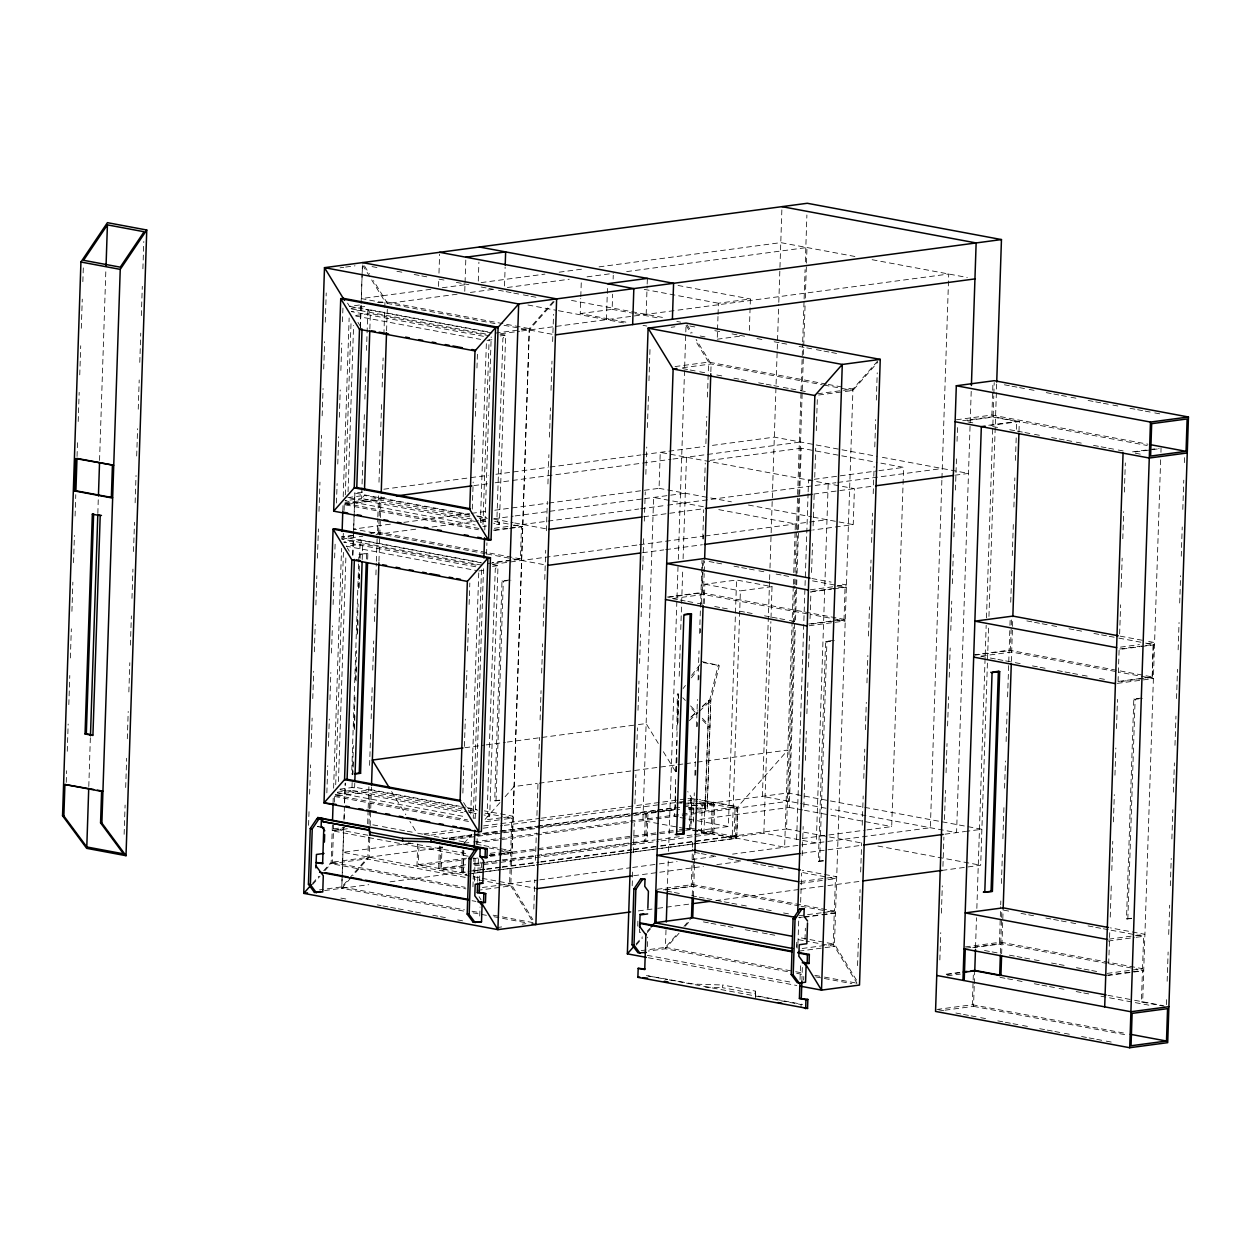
<?xml version="1.0" encoding="UTF-8"?>
<svg xmlns="http://www.w3.org/2000/svg" width="1251" height="1251" viewBox="0 0 1251 1251"><rect width="100%" height="100%" fill="white"/><g stroke="black" fill="none" stroke-linecap="round" stroke-linejoin="round"><path stroke-width="0.75" stroke-dasharray="5 3.75" d="M676.854 730.334L677.338 693.742L678.339 694.633L677.948 723.531M66.24 782.391L66.616 770.725M67.273 751.288L68.164 724.079M68.821 704.626L69.79 675.477M70.369 657.979L71.338 628.815M71.917 611.317L72.871 582.153M73.528 562.715L74.419 535.491M75.076 516.053L75.779 494.677M77.046 456.459L77.562 440.931M78.203 421.509L79.173 392.376M79.751 374.893L80.721 345.761M81.299 328.278L82.269 299.145M82.847 281.663L83.364 266.135M88.79 786.504L90.369 737.246M97.844 513.489L98.313 497.491M99.548 460.462L105.882 269.45M124.13 834.323L125.1 805.065M125.679 787.52L126.648 758.262M127.305 738.762L128.212 711.459M128.853 691.959L129.823 662.717M130.401 645.156L131.371 615.914M131.965 598.353L132.934 569.111M133.513 551.55L134.482 522.308M135.124 502.808L136.031 475.505M136.687 456.005L137.579 428.702M138.236 409.202L139.205 379.944M139.784 362.399L140.753 333.141M141.332 315.596L142.301 286.338M142.895 268.793L143.802 241.49M308.575 825.316L309.028 811.664M309.607 794.119L310.576 764.877M311.155 747.316L312.14 718.074M312.781 698.574L313.688 671.271M314.329 651.771L315.236 624.468M315.877 604.968L316.863 575.71M317.441 558.165L318.411 528.907M318.989 511.362L319.959 482.104M320.537 464.559L321.507 435.301M322.164 415.801L323.071 388.498M323.712 368.998L324.619 341.695M325.26 322.195L326.23 292.953M326.855 792.868L327.762 765.69M328.403 746.268L329.31 719.09M329.951 699.669L330.843 672.491M331.499 653.085L332.391 625.891M333.11 604.53L334.001 577.352M334.642 557.93L335.237 540.463M336.472 503.027L337.113 483.527M337.77 464.043L338.677 436.74M339.318 417.255L340.225 389.952M340.866 370.468L341.773 343.165M342.493 321.726L342.93 308.074M332.375 825.113L331.155 862.267L323.681 870.743M333.047 803.158L333.313 795.386M333.61 788.177L341.554 548.36M481.713 565.171L341.867 539.04L342.086 532.77M342.821 510.627L343.071 503.058M343.212 496.678L349.138 317.989M367.997 835.261L333.517 828.819L333.642 825.019M334.408 802.157L334.596 796.449L370.046 791.711L461.994 808.897M343.321 533.254L343.196 537.07L352.532 535.819M344.088 510.392L344.275 504.685L379.725 499.962L379.147 517.101M335.706 784.721L343.431 551.8M345.307 494.88L351.078 321.366M338.442 781.594L345.933 555.913M348.059 491.815L353.58 325.385M463.542 911.056L341.726 888.288L343.759 826.989M343.978 820.062L345.213 783.032M352.782 554.975L354.846 492.613M360.319 327.762L361.086 304.415M361.117 303.54L362.352 266.4M342.086 879.093L341.82 886.896L319.427 889.883M342.149 877.154L343.822 826.442M344.088 818.639L344.353 810.851M344.604 803.048L345.245 783.548M352.813 555.381L353.47 535.881M353.533 533.927L354.049 518.336M354.111 516.382L354.893 492.972M360.382 327.215L361.101 305.776M361.367 297.973L362.399 266.776M358.63 563.966L351.656 774.041L352.97 774.291L353.423 760.671M358.693 562.027L358.959 554.24L367.857 553.474L367.669 559.306M352.156 782.516L351.906 790.288L335.44 792.477M352.422 774.76L353.376 745.643M353.955 728.176L354.987 697.12M355.565 679.653L356.535 650.536M357.114 633.069L358.083 603.952M358.599 588.423L359.365 565.139M359.631 557.367L360.21 539.9L480.775 562.434M362.806 461.494L361.586 498.524L345.12 500.728L475.271 525.045M363.322 445.888L364.354 414.691M364.87 399.1L365.918 367.903M366.496 350.358L367.857 309.419L488.422 331.953M354.455 729.552L354.971 713.993M356.066 680.919L356.519 667.315M357.614 634.241L358.067 620.621M359.162 587.563L359.678 571.988M360.132 558.384L360.257 554.49L367.857 553.474M354.768 783.282L354.643 787.176L351.906 790.288L466.732 811.743M362.196 559.557L362.712 543.997L360.21 539.9L343.744 542.105L475.802 566.781M369.843 328.997L370.359 313.516L367.857 309.419L351.39 311.608L483.449 336.3M366.355 559.072L366.543 553.223M367.653 823.705L368.107 810.101M368.169 808.146L368.889 786.77M369.592 765.377L370.624 734.274M371.14 718.731L372.173 687.612M372.751 670.114L373.721 640.965M374.362 621.512L375.269 594.303M375.91 574.866L376.301 563.2M376.363 561.246L377.208 535.975M369.874 533.082L377.333 532.097L377.771 518.758M377.833 516.851L378.537 495.834M378.99 482.229L380.023 451.158M380.539 435.614L381.571 404.542M382.149 387.059L383.119 357.927M383.885 334.627L384.729 309.372M384.792 307.433L384.98 301.616L362.462 264.821M368.545 836.997L367.857 857.373L341.82 886.896L464.402 909.805M368.967 824.096L369.405 810.757M369.467 808.85L370.046 791.711M379.084 519.009L378.646 532.332L371.187 533.333M369.78 837.701L369.123 857.201L352.938 875.575M370.171 825.723L371.453 787.02M378.944 561.23L381.102 496.506M386.59 330.78L387.31 309.325M417.709 843.925L416.974 866.145L465.294 859.703M465.575 864.801L438.663 868.397L418.35 864.597L419.022 844.144M438.538 286.401L438.726 280.709M438.976 273.14L439.601 254.203M438.663 868.397L439.398 846.083M440.712 846.364L439.914 870.43L465.044 867.084M465.466 872.166L461.603 872.682L441.275 868.882L442.025 846.567M464.762 291.295L465.825 259.098M478.289 281.084L478.914 262.163M462.87 793.087L463.761 765.847M464.418 746.394L465.309 719.169M466.029 697.777L466.936 670.536M467.577 651.083L468.484 623.858M469.125 604.405L469.829 583.013M472.284 509.11L473.175 482.042M473.816 462.714L474.723 435.645M475.364 416.317L476.256 389.249M476.959 367.982L477.475 352.516M461.603 872.682L462.338 850.367M463.652 850.649L462.854 874.715L466.717 874.199M463.808 850.68L463.011 874.746L466.873 874.246M478.742 572.911L470.736 814.151L476.224 813.416M481.479 569.799L473.238 818.232L476.897 817.747M482.98 524.529L489.125 339.318M472.941 886.818L473.519 869.257M473.785 861.47L473.91 857.56M475.208 818.576L483.558 567.063M484.778 530.017L491.19 336.988M474.395 881.189L475.192 857.107L476.506 857.357M476.959 843.753L477.272 834.026M486.561 554.271L486.936 542.856M477.663 881.283L478.476 856.654M479.571 881.017L480.196 862.08M479.727 916.013L480.024 907.022M481.322 867.803L481.51 862.142M504.513 285.994L505.138 267.057M499.806 800.515L494.708 800.781L501.995 580.98L509.595 579.964M496.021 801.031L503.309 581.23L510.908 580.214M490.204 853.323L510.736 850.586L511.8 818.217L504.137 816.778M498.883 854.37L511.956 852.635L529.329 328.591L554.005 300.615M533.817 909.039L534.787 879.797M535.428 860.297L536.335 832.994M536.929 815.449L537.961 784.236M538.54 766.691L539.509 737.433M540.088 719.888L541.058 690.63M541.652 673.085L542.621 643.827M543.2 626.282L544.169 597.04M544.748 579.479L545.717 550.237M546.374 530.737L547.344 501.479M547.922 483.934L548.892 454.676M549.47 437.131L550.44 407.873M551.019 390.328L551.988 361.07M552.645 341.57L553.552 314.267M625.891 322.132L580.229 313.594L580.73 298.442M580.792 296.55L581.293 281.397M606.422 319.677L607.548 285.588M580.229 313.594L612.13 309.341L612.63 294.204M613.131 279.051L613.256 275.267M646.173 314.376L647.111 285.979M647.174 284.071L647.377 278.394M632.193 885.802L632.709 870.211M633.287 852.65L634.257 823.408M634.914 803.908L635.883 774.65M636.462 757.105L637.431 727.847M638.01 710.302L638.98 681.044M639.574 663.499L640.543 634.241M641.122 616.696L642.154 585.499M642.67 569.893L643.702 538.696M644.296 521.135L645.266 491.893M645.844 474.348L646.751 447.045M647.393 427.545L648.425 396.332M648.956 380.742L649.988 349.529M637.713 926.1L637.901 920.329M639.496 928.758L639.37 932.37L641.263 932.104M502.12 859.922L644.421 840.938L645.344 813.056L647.971 813.557L647.048 841.438L633.585 843.221M548.876 503.027L659.058 488.328L660.247 452.346L854.417 488.641L853.229 524.622L812.634 530.033M647.377 946.585L647.69 937.124M666.017 929.837L665.344 948.774L648.253 951.041M667.205 892.244L668.315 859.109M668.566 851.305L678.011 566.734M678.308 559.322L686.033 325.041M675.524 779.436L675.321 807.693L675.571 800.046M675.79 771.726L677.119 731.256M677.385 723.547L678.339 694.633M675.524 787.176L674.555 816.465L728.379 826.52L735.4 614.945M676.04 771.679L677.135 738.575M677.589 724.939L678.699 691.522M679.199 676.259L680.247 644.672M680.747 629.534L682.78 568.533M683.093 558.759L686.471 457.24M676.525 771.382L677.088 754.181M686.987 828.756L690.849 828.24L691.772 800.359L697.323 801.391M663.233 889.868L691.209 886.13L692.053 860.86M692.116 858.921L692.444 849.194M692.507 847.255L692.757 839.484M693.335 821.985L694.305 792.821M694.884 775.323L695.853 746.159M696.51 726.722L697.401 699.497M698.058 680.059L699.012 650.895M699.606 633.397L702.03 560.198M702.734 538.837L703.703 509.704M704.344 490.283L705.251 463.089M705.892 443.667L706.799 416.474M707.44 397.052L708.598 362.102L694.884 339.709M695.697 775.229L695.9 769.381M697.323 726.424L697.448 722.531M698.871 679.574L699.012 675.665M700.435 632.725L700.56 628.815M701.404 603.435L702.827 560.495M703.547 539.009L703.672 535.115M692.225 895.638L692.522 886.38L691.209 886.13M657.135 889.305L692.585 884.582L693.351 861.72M693.414 859.812L693.664 852.197L699.403 853.276M703.343 560.448L702.264 592.818L666.814 597.556M693.461 896.248L694.493 865.051M694.54 863.487L694.946 851.399M703.156 603.78L704.157 573.63M704.219 571.723L704.579 560.886M710.849 371.766L711.115 363.978L696.103 339.443M704.266 603.639L704.907 584.233L736.558 580.011L772.039 586.641L770.944 619.636M717.292 337.301L717.48 331.624M717.542 329.732L717.98 316.472M718.043 314.58L718.434 303.227L750.397 298.973L749.208 334.94M701.295 833.354L702.218 805.472L712.1 804.158L711.162 832.04L701.295 833.354L703.922 833.854L713.789 832.525L734.102 836.325L735.025 808.443L714.712 804.643L704.845 805.957L705.283 810.085L696.119 809.819M703.922 833.854L708.926 700.357L710.787 700.701L707.206 808.631L699.7 808.412M705.283 810.085L708.926 700.357L699.2 709.364M707.206 808.631L710.787 700.701L719.309 665.579L702.264 661.67M713.789 832.525L714.712 804.643M755.745 998.345L755.244 993.794L722.468 987.68L722.562 984.975L694.211 984.13L646.423 975.608M735.463 613.006L736.558 580.011M772.039 586.641L740.389 590.863L732.21 837.372L763.861 833.15L816.278 842.955L828.193 483.746M697.245 762.125L787.849 750.037L737.84 806.754L736.792 838.233L694.368 843.893M755.244 993.794L755.338 991.105L722.562 984.975M769.537 581.559L762.406 796.34L802.376 803.814M769.6 579.651L769.928 569.846M769.99 567.938L771.085 534.693M771.148 532.785L778.732 304.274M778.794 302.335L781.969 206.65M763.861 833.15L770.882 621.575M793.29 586.25L784.627 847.177L685.595 828.662M793.353 584.295L793.681 574.569M793.744 572.614L795.104 531.722M795.167 529.783L795.355 523.934L718.746 509.626M660.825 845.723L786.535 828.944L794.588 585.984M794.651 584.029L794.979 574.272M795.042 572.317L796.402 531.315M796.465 529.361L801 392.673M801.078 390.719L802.626 343.869M802.689 341.914L804.049 300.897M804.112 298.958L805.081 269.669M805.347 261.85L806.895 214.984M794.51 623.592L788.63 801.25L633.976 821.876M794.588 621.638L795.745 586.5M795.808 584.545L797.559 531.831M797.622 529.877L803.377 356.457M803.439 354.502L805.05 305.885M805.316 298.098L806.989 247.526L623.342 272.03M699.919 819.374L789.303 807.458L795.261 627.846M795.511 620.043L796.621 586.844M796.684 584.905L796.996 575.132M797.075 573.177L801.219 448.233L877.076 462.417M796.621 839.28L804.972 587.438M805.034 585.484L808.083 493.723M808.146 491.784L808.537 480.056L876.998 470.939M796.559 947.304L796.824 939.501M797.137 948.195L797.262 944.364M797.95 943.52L798.81 917.593L802.532 917.108M800.64 902.284L801.61 873.135M802.188 855.637L803.158 826.473M803.799 807.036L804.768 777.872M805.347 760.373L806.316 731.21M806.895 713.711L807.927 682.608M808.443 667.064L809.475 635.946M810.054 618.573L810.929 591.911L831.462 589.174M811.571 572.489L812.54 543.356M813.119 525.873L814.151 494.802M814.729 477.319L815.699 448.186M816.278 430.704L817.31 399.632M800.03 979.533L800.593 962.504M801 1007.211L801.093 1004.522L802.36 1004.35L755.823 995.655L755.338 991.105M801.875 981.175L802.376 966.038M803.642 980.049L803.768 976.452M804.987 939.564L805.363 928.242M823.424 861.001L818.326 861.267L825.613 641.466L833.213 640.449M819.64 861.517L826.927 641.716L834.526 640.7M823.158 912.573L834.354 911.072L835.418 878.702L827.755 877.264M857.56 965.631L858.467 938.328M859.124 918.828L860.094 889.586M860.672 872.025L861.642 842.783M862.22 825.222L863.19 795.98M863.769 778.419L864.754 749.177M865.395 729.677L866.302 702.374M866.943 682.874L867.85 655.571M868.491 636.071L869.476 606.813M870.055 589.268L871.024 560.01M871.603 542.465L872.572 513.207M873.214 493.707L874.121 466.404M874.777 446.904L875.684 419.601M876.325 400.101L877.232 372.814M866.974 829.898L891.697 826.598L903.613 467.374L878.968 462.776M941.878 480.243L930.353 827.74L732.57 854.12M941.94 478.289L948.727 274.016L676.15 310.373M939.845 959.939L940.752 932.636M941.393 913.152L942.3 885.849M942.941 866.349L943.911 837.107M944.489 819.561L945.459 790.319M946.053 772.758L947.023 743.516M947.601 725.971L948.571 696.729M949.212 677.229L950.181 647.987M950.776 630.441L951.745 601.184M952.324 583.638L953.293 554.396M953.872 536.851L954.841 507.609M955.42 490.064L956.468 458.867M957.046 441.306L957.562 425.715M971.214 391.344L956.577 832.634L830.758 809.116M936.874 1009.463L972.324 1004.741L973.09 981.879M973.153 979.986L973.403 972.355M956.436 419.773L991.887 415.051L992.653 392.189M992.715 390.281L992.966 382.665M945.052 1010.167L973.528 1006.367L974.216 985.538M974.279 983.646L974.654 972.293M975.545 947.414L976.468 917.749M976.843 908.414L986.179 625.297M986.476 617.916L992.809 426.841M992.872 424.887L993.779 395.848M993.841 393.956L994.217 382.587M942.019 870.399L980.69 865.239L988.634 626.188M988.947 616.415L996.656 384.057M965.819 948.211L999.408 943.739L1000.253 918.469M1000.315 916.514L1000.628 906.803M1000.691 904.848L1000.831 900.97M1001.41 883.472L1002.379 854.308M1002.895 838.764L1003.928 807.646M1004.569 788.208L1005.476 760.999M1006.117 741.546L1007.086 712.398M1007.602 696.838L1009.901 627.33M1009.964 625.422L1010.151 619.698M1010.73 602.247L1011.762 571.16M1012.278 555.6L1013.31 524.513M1013.889 507.015L1014.858 477.866M1015.437 460.368L1016.219 437.052M1016.469 429.265L1016.735 421.493L993.138 417.083L967.023 420.571M1000.409 953.246L1000.722 943.989L999.408 943.739M965.334 946.913L1000.784 942.191L1001.535 919.329M1001.598 917.421L1001.848 909.805M1011.465 619.949L1010.464 650.426L975.014 655.149M1001.644 953.841L1003.114 909.727M1011.355 661.388L1012.778 618.494M1018.986 431.329L1019.315 421.571L990.823 425.371M1108.699 963.786L1109.731 932.683M1110.247 917.124L1111.279 886.021M1111.795 870.461L1112.764 841.298M1113.406 821.86L1114.313 794.651M1114.954 775.213L1115.861 747.989M1116.502 728.551L1117.471 699.387M1119.645 633.96L1120.615 604.812M1121.193 587.313L1122.163 558.165M1122.804 538.728L1123.711 511.518M1124.352 492.081L1125.321 462.933M1131.623 918.609L1126.51 918.875L1133.813 699.074L1141.397 698.058M1127.823 919.11L1135.126 699.309L1142.71 698.308M1164.4 1006.257L1141.412 1001.957L1142.444 970.479L1143.758 970.713L1108.308 975.452M1152.187 676.916L1153.266 644.531L1117.815 649.269M1107.088 973.403L1142.538 968.681L1143.617 936.295L1135.955 934.872M1153.297 644.546L1152.218 676.916L1116.768 681.654M1160.647 459.758L1142.679 1001.785L1141.412 1001.957M1160.959 452.362L1161.037 448.061M1166.37 1004.662L1166.573 998.814M1167.152 981.269L1168.121 952.011M1168.7 934.466L1169.669 905.224M1170.326 885.724L1171.233 858.436M1171.874 838.936L1172.844 809.694M1173.422 792.133L1174.392 762.891M1174.97 745.346L1175.956 716.104M1176.534 698.558L1177.504 669.301M1178.145 649.816L1179.052 622.513M1179.693 603.013L1180.6 575.726M1181.257 556.226L1182.226 526.984M1182.805 509.423L1183.774 480.181M1184.353 462.635L1184.556 456.787M702.624 706.44L709.786 699.794L718.309 664.672M691.584 675.415L701.076 663.202M683.093 688.535L685.454 685.47M691.396 677.839L698.511 668.675M469.985 515.177L364.322 495.427L361.586 498.524L472.581 519.274M554.146 301.726L529.236 329.967L510.861 883.691L532.879 919.673M312.453 883.456L318.692 876.404M312.547 884.629L320.021 876.153M324.869 870.649L332.422 862.095L333.454 830.617L332.141 830.383L343.337 828.881M341.726 888.288L351.687 876.982M877.623 361.101L852.947 389.077L834.48 944.177L856.497 980.158M845.254 391.469L852.854 390.468L877.764 362.211M464.058 843.268L471.752 834.542M499.978 802.548L484.575 819.999L501.729 817.763M505.107 796.731L514.083 786.551L537.211 783.47M636.087 943.942L642.31 936.89M647.299 931.229L649.785 928.414M636.165 945.115L642.389 938.047M647.267 932.527L651.067 928.211M641.184 950.619L665.438 947.382L677.839 933.324M683.937 926.412L691.475 917.859M679.043 933.23L665.344 948.774L789.068 971.902M685.267 926.162L690.255 920.517M690.865 717.104L697.823 710.662M691.162 717.058L696.901 711.756M689.301 720.623L697.902 712.648M699.325 711.319L710.787 700.701L709.786 699.794M340.069 267.808L343.806 267.307M345.667 267.057L355.003 265.822M430.876 289.294L361.289 298.582L496.428 323.853M442.26 287.777L466.873 284.493M481.135 282.601L544.936 274.094M559.166 272.186L584.217 268.84M599.057 266.87L780.78 242.631L855.012 256.502M347.575 303.133L349.529 306.339L360.726 304.837M377.521 302.601L384.98 301.616L529.329 328.591L495.756 333.063M364.713 306.526L349.514 308.544L485.497 333.97M457.084 294.204L387.497 303.477L373.486 280.599M470.376 292.437L493.817 289.294M507.359 287.495L569.221 279.239M587.047 276.862L613.318 273.375M355.722 315.455L370.359 313.516L489.469 335.768M500.744 333.767L519.728 331.234M521.636 330.983L674.211 310.639M500.165 335.909L505.654 335.174L499.384 524.278L493.895 525.013M491.94 339.74L486.451 340.475L480.415 522.386L485.904 521.667L480.243 520.713M671.146 327.293L674.883 326.792M717.23 339.209L739.794 336.191M675.024 366.574L708.598 362.102L826.364 384.104M682.624 367.763L711.115 363.978L822.204 384.729M817.497 393.799L852.947 389.077L845.348 387.654M818.67 395.019L843.346 391.735M362.555 492.065L354.831 493.082L469.172 514.458M383.822 489.219L468.89 477.882M470.814 477.616L488.218 475.302M495.943 474.27L548.141 467.295M550.065 467.045L640.934 454.926M642.858 454.676L704.735 446.419M712.46 445.387L774.322 437.131L877.154 456.349M347.856 497.617L364.322 495.427M344.963 502.808L386.84 497.21M473.832 485.607L487.374 483.809M495.099 482.777L671.021 459.305M672.944 459.054L800.546 442.025M962.707 420.727L993.091 416.677L1147.276 445.497M709.927 460.415L801.219 448.233M988.743 425.231L1016.735 421.493M390.359 524.169L353.642 529.064L485.216 553.661M403.901 522.355L469.625 513.598M471.549 513.332L487.014 511.268M494.755 510.236L546.937 503.277M353.079 535.334L341.883 536.82L484.966 563.56M341.867 539.04L362.759 536.241M376.051 534.474L416.583 529.064M432.048 526.999L478.445 520.823M480.368 520.557L486.17 519.79M493.895 518.758L513.238 516.178M515.162 515.912L642.748 498.899M644.687 498.633L685.282 493.222M878.89 470.673L903.613 467.374M482.917 526.483L486.576 525.999M494.317 528.282L511.409 525.999M513.317 525.748L638.761 509.001M640.7 508.75L665.829 505.404M667.768 505.138L835.949 482.698M837.873 482.448L942.269 468.515M493.473 530.174L521.479 526.452L520.416 558.837L492.394 562.559M494.77 530.424L507.828 528.688M509.704 528.438L522.762 526.687L513.817 525.013M643.718 516.741L703.641 508.75M813.822 494.051L873.761 486.06M954.951 475.224L968.493 473.425L879.062 456.709M1132.562 451.861L1159.145 448.311M1134.97 451.955L1159.224 448.734M488.109 563.544L521.683 559.072L377.333 532.097M493.129 564.264L637.572 544.983M639.496 544.732L703.297 536.226M705.22 535.96L808.381 522.199M809.6 522.042L827.005 519.712M492.519 566.39L498.007 565.655L489.704 816.043L484.215 816.778M478.805 570.956L484.293 570.237M642.514 552.723L663.781 549.893M665.72 549.627L702.437 544.732M667.377 597.055L700.951 592.583L845.301 619.558L809.85 624.28M673.085 598.51L703.469 594.46L808.834 614.147M810.351 589.784L835.027 586.484M836.935 586.234L846.427 584.968L838.764 583.545M833.322 588.924L846.38 587.172L837.435 585.515M808.584 624.046L844.034 619.323L845.066 586.938L809.616 591.66L810.929 591.911M809.147 625.766L845.238 620.949L810.757 614.507M973.7 654.914L1009.15 650.176L1153.5 677.166L1118.05 681.889L1119.129 649.504L1139.645 646.767M981.284 656.103L1011.668 652.052L1117.034 671.756M1120.443 647.142L1139.426 644.609M1147.026 643.593L1154.626 642.576L1146.964 641.138M1141.506 646.517L1154.579 644.781L1145.635 643.108M464.887 747.723L484.168 745.143M486.107 744.892L505.388 742.312M507.312 742.062L636.478 724.829M638.417 724.579L646.126 723.547L658.307 743.438M1117.346 683.359L1153.422 678.558L1118.941 672.115M340.006 789.131L354.643 787.176L466.06 808.005M335.284 794.557L371.359 789.741L459.492 806.223M539.15 783.204L683.75 763.923M685.673 763.673L695.306 762.375M494.708 800.781L502.292 799.764M319.146 826.27L317.254 826.52L320.537 827.13M333.517 828.819L344.713 827.333M347.387 828.756L332.187 830.789L472.034 856.935M503.637 817.513L513.129 816.246L484.387 810.867M485.685 821.688L502.48 819.452M504.341 819.202L511.8 818.217M423.808 833.901L452.799 830.023M483.574 825.926L539.775 818.42M541.402 818.201L686.001 798.92M687.941 798.654L697.526 799.217M430.86 835.168L459.852 831.289M483.042 828.209L502.37 825.629M504.309 825.363L633.788 808.099M635.727 807.833L685.97 801.14M687.909 800.875L691.772 800.359M442.885 838.702L471.924 834.824M473.863 834.558L535.803 826.301M537.742 826.051L655.805 810.288M657.745 810.038L675.165 807.708M695.447 803.47L713.461 802.61L712.413 834.089L660.231 841.047M410.594 843.268L342.915 852.306L537.07 888.601M449.234 838.123L681.357 807.161M683.296 806.895L787.723 792.962L981.894 829.257L966.413 831.321M449.203 839.218L539.588 827.161M541.511 826.911L633.819 814.604M635.743 814.338L660.247 811.07M662.107 810.82L676.994 808.834M656.149 812.04L646.658 813.306L645.735 841.188L655.117 839.937M658.057 811.79L675.149 809.506M451.83 839.718L501.823 833.041M503.746 832.791L679.621 809.334M463.902 843.237L471.768 842.236M473.566 841.954L628.174 821.328M630.097 821.063L693.883 812.556M695.415 812.415L737.84 806.754M442.588 847.412L331.155 862.267L465.216 887.334M476.052 842.986L633.256 821.97M418.35 864.597L466.654 858.155M489.845 855.058L501.448 853.51M503.387 853.245L677.323 830.054M679.262 829.788L685.048 829.022M489.141 855.262L497.585 854.12M499.446 853.87L511.94 852.212L504.278 850.789M489.563 855.621L497.022 854.621M472.878 858.686L478.82 857.905M490.236 856.372L502.011 854.808M503.731 854.574L684.969 830.398M685.611 830.304L690.74 829.632L691.787 798.154L687.737 791.523M696.729 830.742L728.379 826.52M473.269 863.769L484.809 862.236M486.733 861.97L500.197 860.188M656.994 839.687L679.496 836.684M686.987 835.684L692.616 834.933M694.493 834.683L703.875 833.432M441.275 868.882L466.279 865.551M473.973 864.519L500.9 860.923M502.824 860.672L539.353 855.793M541.276 855.543L631.661 843.487M474.708 865.786L658.307 841.298M324.635 890.556L368.795 884.676M390.062 881.83L469.36 871.259M471.299 870.993L484.841 869.195M486.764 868.929L500.306 867.131M502.245 866.865L538.978 861.97M540.917 861.704L631.818 849.585M633.757 849.32L658.886 845.973M473.191 871.134L484.794 869.586M486.717 869.32L500.259 867.522M502.183 867.271L538.9 862.361M540.839 862.111L631.677 849.992M633.6 849.726L658.73 846.38M660.669 846.129L734.102 836.325M692.444 844.144L536.272 864.973L736.62 838.201L737.668 806.723L699.434 799.577M802.329 838.514L827.052 835.215M828.944 834.964L865.082 830.148M482.37 887.491L537.93 880.078M539.775 879.844L630.723 867.709M632.646 867.443L657.776 864.097M659.308 863.894L677.104 861.517M692.084 859.515L713.836 856.622M477.256 890.384L510.846 885.911L472.862 878.812M633.741 875.7L703.39 866.411M716.854 864.613L740.139 861.501M801.922 853.26L861.986 845.254M944.974 834.182L965.616 831.43M818.326 861.267L825.926 860.25M665.313 890.008L693.789 886.208L799.154 905.896M800.671 881.548L836.747 876.732L802.266 870.289M799.968 883.425L826.098 879.938M827.959 879.688L835.418 878.702M497.914 927.429L501.651 926.928M522.167 924.192L525.905 923.691M638.385 910.9L655.79 908.57M657.729 908.32L688.66 904.192M715.744 900.579L798.904 889.492M800.843 889.226L825.973 885.88M827.912 885.614L860.797 881.236M798.904 915.81L821.282 912.823M804.409 916.858L835.559 912.714L827.896 911.275M803.846 917.343L820.64 915.107M822.501 914.856L835.574 913.121L834.261 912.87L833.213 944.349L856.982 983.177L853.245 983.677M802.188 948.493L834.48 944.177L798.091 937.374M799.014 951.12L834.464 946.397L805.972 941.065M1126.51 918.875L1134.11 917.859M972.731 947.711L1001.988 943.817L1107.354 963.505M1108.855 939.141L1133.547 935.857M1135.455 935.592L1144.946 934.325L1110.466 927.882M1108.167 941.033L1134.282 937.546M1136.158 937.296L1143.617 936.295M946.241 974.201L959.533 972.418M946.788 974.545L959.845 972.793M947.273 975.843L960.346 974.107M1106.994 975.201L1143.742 970.307L1136.08 968.884M680.388 802.735L686.017 802.907M687.894 802.954L697.26 803.236M699.137 803.298L706.643 803.517M676.619 802.923L682.264 803.079M684.141 803.142L693.554 803.423M683.89 804.94L702.218 805.472M688.394 807.786L694.055 807.958M695.931 808.005L705.345 808.287L704.86 803.752M688.441 808.083L697.823 808.349M688.785 809.6L694.289 809.757M705.47 987.164L722.468 987.68M872.15 259.708L967.32 277.487M678.042 285.463L750.397 298.973M644.218 289.356L718.434 303.227M571.504 300.412L663.03 317.519M612.13 309.341L633.069 313.25M634.976 313.61L659.715 318.239M676.854 321.429L680.669 322.148M372.032 266.604L377.786 267.683M396.942 271.264L402.681 272.343M414.175 274.485L419.929 275.564M421.837 275.924L427.576 276.987M439.07 279.145L444.824 280.208M456.318 282.366L462.057 283.43M463.98 283.789L469.719 284.868M481.213 287.011L486.967 288.09M488.875 288.449L496.538 289.872M498.461 290.232L504.2 291.311M506.123 291.671L511.862 292.75M513.77 293.109L521.432 294.532M523.356 294.892L529.095 295.971M531.018 296.331L538.681 297.754M689.911 326.026L695.65 327.09M714.806 330.671L720.56 331.75M732.054 333.892L737.793 334.971M739.716 335.331L745.455 336.41M756.949 338.552L762.688 339.631M774.181 341.773L779.936 342.852M781.844 343.212L787.598 344.275M799.092 346.433L804.831 347.497M806.754 347.856L814.417 349.295M816.324 349.654L822.079 350.718M823.987 351.078L829.741 352.156M831.649 352.516L837.404 353.595M1004.381 384.792L1010.089 385.871M1011.996 386.215L1017.704 387.294M1019.612 387.638L1027.227 389.061M1029.135 389.421L1034.843 390.484M1046.258 392.626L1051.966 393.69M1053.874 394.049L1059.581 395.113M1061.489 395.472L1069.105 396.895M1071.012 397.255L1076.72 398.318M1088.135 400.461L1093.843 401.524M1095.751 401.884L1101.459 402.947M1103.366 403.307L1110.982 404.73M1112.89 405.074L1118.597 406.153M1130.013 408.279L1135.736 409.343M1137.628 409.702L1143.336 410.766M1145.244 411.126L1152.859 412.549M1154.767 412.908L1160.475 413.972M643.014 325.338L646.83 326.042M700.107 336.003L705.814 337.066M527.938 305.009L556.492 310.342M558.399 310.701L625.156 323.18M828.256 384.464L843.455 387.294M991.887 415.051L1147.98 444.214M504.044 325.276L555.444 334.877M824.112 385.089L839.437 387.951M841.36 388.31L852.854 390.468M499.915 334.111L505.654 335.174L502.902 338.286L496.882 520.197L499.384 524.278L493.629 523.215M349.529 306.339L491.987 332.969M682.655 368.592L688.347 369.671M690.239 370.015L697.839 371.438M699.747 371.797L705.439 372.861M716.839 374.987L722.531 376.051M733.93 378.177L739.622 379.256M741.53 379.6L747.222 380.664M758.622 382.806L764.314 383.869M766.222 384.213L771.914 385.277M773.822 385.636L781.422 387.059M783.314 387.419L789.006 388.482M790.913 388.842L798.513 390.249M800.405 390.609L806.113 391.672M967.867 421.9L973.575 422.979M992.606 426.528L998.314 427.607M1009.745 429.734L1015.452 430.797M1017.36 431.157L1023.068 432.22M1024.96 432.58L1032.575 434.003M1034.483 434.363L1040.191 435.426M1051.622 437.569L1057.33 438.632M1059.237 438.992L1064.945 440.055M1066.853 440.415L1074.453 441.838M1076.36 442.182L1082.068 443.261M1093.499 445.387L1099.207 446.451M1101.115 446.81L1106.822 447.874M1108.73 448.233L1116.345 449.656M1118.238 450.016L1123.945 451.079M1135.376 453.222L1141.084 454.285M355.816 316.065L480.681 339.396M659.058 488.328L731.397 501.839M748.473 505.044L811.68 516.851M813.244 517.148L853.229 524.622M703.422 506.749L653.632 497.445L642.905 820.687L685.001 828.553M476.662 515.865L486.404 517.679M493.785 519.056L513.223 522.699M514.724 522.981L548.986 529.376M811.946 578.525L831.102 582.106M1120.13 636.134L1145.04 640.778M477.663 516.6L487.265 518.399M469.75 516.788L378.412 499.712L342.962 504.434L478.367 529.752M479.336 518.571L486.999 520.009M494.661 521.448L511.909 524.669M709.082 561.511L714.837 562.59M716.745 562.95L722.499 564.029M733.993 566.171L739.732 567.25M741.655 567.61L747.394 568.673M749.318 569.033L756.98 570.472M758.888 570.831L764.642 571.895M776.136 574.053L781.875 575.116M783.798 575.476L789.553 576.555M812.54 580.855L835.527 585.155M1026.852 620.918L1032.607 621.982M1034.514 622.341L1040.269 623.42M1042.177 623.78L1049.839 625.203M1051.763 625.563L1057.502 626.642M1069.011 628.784L1074.75 629.863M1076.673 630.223L1082.412 631.302M1093.906 633.444L1099.66 634.523M1101.568 634.882L1107.323 635.946M1109.23 636.306L1116.893 637.744M1118.816 638.104L1143.711 642.748M349.78 497.976L474.661 521.307M344.979 503.418L482.917 529.189M704.907 584.233L740.389 590.863M486.889 553.974L547.797 565.358M492.269 564.592L498.007 565.655L495.271 568.767L487.202 811.962L489.704 816.043L483.949 814.964M672.569 598.619L678.308 599.698M680.231 600.058L685.97 601.137M687.894 601.496L695.556 602.919M697.464 603.279L703.218 604.358M714.712 606.5L720.451 607.579M722.374 607.939L728.113 609.002M739.607 611.16L745.361 612.239M747.269 612.583L753.024 613.662M764.517 615.82L770.272 616.884M772.18 617.243L777.934 618.322M779.842 618.682L787.505 620.105M789.428 620.465L795.167 621.544M980.753 656.228L988.415 657.666M990.339 658.026L996.077 659.089M998.001 659.449L1003.74 660.528M1005.663 660.888L1013.326 662.311M1015.233 662.67L1020.988 663.749M1032.482 665.892L1038.221 666.971M1040.144 667.33L1045.899 668.409M1057.392 670.552L1063.131 671.631M1065.054 671.99L1070.793 673.054M1072.717 673.413L1080.379 674.852M1082.287 675.212L1088.042 676.275M1099.535 678.433L1105.274 679.496M476.052 565.171L362.712 543.997L346.246 546.187L476.881 570.597M358.959 554.24L360.257 554.49M501.995 580.98L503.309 581.23M825.613 641.466L826.927 641.716M1133.813 699.074L1135.126 699.309M703.25 662.577L719.309 665.579M803.94 804.112L829.038 808.803M789.303 807.458L802.563 809.929M804.471 810.288L829.116 814.901M831.024 815.245L891.697 826.598M699.168 801.735L712.1 804.158M786.535 828.944L860.766 842.83M877.905 846.02L980.69 865.239M690.849 828.24L696.385 829.272M698.246 829.616L711.162 832.04M467.155 807.646L476.725 809.444M644.421 840.938L647.048 841.438M467.983 808.365L477.585 810.163M469.657 810.335L477.319 811.758M484.981 813.197L502.23 816.418M701.326 853.635L708.989 855.058M710.896 855.418L716.651 856.497M728.145 858.639L733.884 859.718M735.807 860.078L741.546 861.157M753.039 863.299L758.794 864.378M760.702 864.738L766.456 865.801M768.38 866.161L776.042 867.6M777.95 867.959L783.705 869.023M802.861 872.604L825.848 876.904M1003.771 910.165L1009.51 911.228M1021.004 913.386L1026.758 914.465M1028.666 914.809L1034.421 915.888M1045.914 918.046L1051.669 919.11M1053.577 919.469L1059.331 920.548M1061.239 920.908L1068.901 922.331M1070.825 922.691L1076.564 923.77M1088.057 925.912L1093.812 926.991M1095.72 927.351L1101.474 928.43M1103.382 928.774L1109.137 929.853M1111.044 930.212L1134.032 934.513M468.64 812.102L476.303 813.541M340.1 789.725L463.058 812.712M337.363 792.837L465.591 816.809M335.299 795.167L467.483 819.874M334.596 796.449L468.687 821.5M372.798 824.816L380.46 826.239M382.384 826.598L397.709 829.46M399.616 829.82L405.371 830.899M407.279 831.258L414.941 832.681M422.603 834.12L416.864 833.041L409.906 821.407M424.527 834.48L432.189 835.903M434.097 836.262L439.852 837.341M441.759 837.701L447.514 838.78M449.422 839.14L457.084 840.563M459.008 840.922L464.746 842.001M476.24 844.144L481.995 845.223M483.902 845.582L510.736 850.586M692.585 884.582L834.354 911.072M1000.784 942.191L1142.538 968.681M488.953 847.928L502.355 850.43M801.078 906.256L825.973 910.916M1109.262 963.864L1134.172 968.524M511.956 852.635L510.643 852.384L509.595 883.863L533.364 922.691L500.807 916.608M408.233 842.783L415.895 844.222M417.803 844.581L467.624 853.886M666.72 891.103L672.459 892.166M674.383 892.526L680.122 893.605M691.615 895.747L697.37 896.826M699.278 897.186L705.032 898.265M706.94 898.625L714.602 900.048M716.526 900.407L722.265 901.486M724.188 901.846L729.927 902.909M731.851 903.269L739.513 904.708M741.436 905.067L747.175 906.131M758.669 908.289L764.424 909.368M766.331 909.712L772.086 910.791M783.579 912.949L789.318 914.012M984.49 950.494L990.229 951.573M992.152 951.917L997.891 952.996M1009.385 955.154L1015.14 956.217M1017.047 956.577L1022.802 957.656M1024.725 958.016L1032.388 959.439M1034.296 959.798L1040.05 960.877M1051.544 963.02L1057.283 964.099M1059.206 964.458L1064.945 965.537M1076.439 967.68L1082.193 968.759M1084.101 969.118L1089.856 970.182M1091.763 970.541L1099.426 971.98M798.81 917.593L800.124 917.843M1107.979 995.296L1132.718 999.924M1134.626 1000.284L1163.274 1005.632M465.263 877.389L366.496 858.921L331.046 863.659L465.904 888.867M703.406 921.893L709.098 922.957M711.006 923.316L718.606 924.739M720.498 925.099L726.205 926.162M728.098 926.506L733.79 927.585M745.189 929.712L750.897 930.775M752.789 931.135L760.389 932.542M762.281 932.902L767.989 933.965M769.881 934.325L775.589 935.388M798.373 939.642L804.08 940.721M1000.049 977.344L1005.757 978.407M1007.665 978.767L1015.28 980.19M1017.188 980.549L1022.896 981.613M1034.311 983.739L1040.019 984.818M1041.927 985.163L1047.634 986.241M1049.542 986.601L1057.158 988.024M1059.065 988.368L1064.773 989.447M1076.188 991.574L1081.896 992.637M1083.804 992.997L1089.512 994.06M1100.943 996.203L1152.327 1005.804M472.112 900.72L475.912 901.424M472.065 911.244L479.727 912.667M493.144 915.185L498.883 916.248M665.438 947.382L793.775 971.37M795.683 971.73L803.345 973.153M814.839 975.311L822.501 976.734M824.425 977.094L856.982 983.177M972.324 1004.741L1126.51 1033.561M473.066 912.839L486.389 915.325M494.004 916.748L526.358 922.8M796.684 973.325L804.299 974.748M815.715 976.875L851.884 983.63M973.528 1006.367L1127.714 1035.187M340.851 898.077L346.605 899.141M377.239 904.864L381.07 905.583M382.994 905.943L388.733 907.022M390.656 907.382L396.395 908.445M398.318 908.805L405.981 910.243M407.889 910.603L413.643 911.666M415.551 912.026L421.306 913.105M432.799 915.247L438.538 916.326M440.461 916.686L446.2 917.765M457.694 919.907L463.433 920.986M647.236 955.326L792.806 982.535M938.782 1009.823L944.489 1010.886M955.905 1013.029L961.628 1014.092M963.52 1014.452L969.244 1015.515M971.136 1015.875L978.751 1017.298M980.659 1017.657L986.367 1018.721M997.798 1020.863L1003.505 1021.926M1005.397 1022.286L1011.121 1023.349M1013.013 1023.709L1020.628 1025.132M1022.536 1025.476L1028.244 1026.555M1039.675 1028.682L1045.383 1029.745M1047.29 1030.105L1052.998 1031.168M1054.89 1031.528L1062.506 1032.951M1064.413 1033.31L1070.121 1034.374M1081.552 1036.516L1087.26 1037.579M1089.168 1037.939L1094.875 1039.002M1096.783 1039.362L1104.383 1040.785M1106.291 1041.129L1111.998 1042.208M648.299 957.75L796.778 985.507M648.331 975.968L667.424 979.533M669.332 979.893L801.093 1004.522M682.796 697.714L685.392 700.451M690.599 705.924L697.104 712.757M702.311 718.23L707.519 723.703M691.756 708.738L697.12 714.368M702.483 720.013L709.176 727.066M687.096 324.728L692.1 332.907M686.08 325.307L690.974 333.298M663.374 751.726L675.556 771.617M364.479 265.884L369.483 274.047M357.958 322.351L362.024 328.982M347.262 547.844L349.295 551.175M463.621 802.532L469.719 812.493M479.102 896.686L481.072 899.922M391.626 791.57L405.84 814.776M690.521 798.31L689.473 829.804L735.353 838.373L736.401 806.895L690.521 798.31M534.365 865.176L468.656 873.949L534.349 865.239"/><path stroke-width="1.5" d="M62.55 815.746L80.924 262.022L107.43 222.662L146.758 230.012L126.007 855.7L86.679 848.35L62.55 815.746L63.864 815.996L86.788 846.958L123.489 853.823L100.565 822.845L101.612 791.367L64.911 784.502L63.864 815.996M74.638 490.955L75.717 458.57L113.685 465.263L76.983 458.398L75.904 490.783L74.638 490.955L111.339 497.82L112.418 465.435M85.052 733.977L92.339 514.177L93.606 514.005L86.319 733.805L85.052 733.977L92.918 735.447L100.205 515.647L92.339 514.177M86.788 846.958L88.727 788.458M90.463 735.807L97.781 515.443M98.422 495.943L99.533 462.792M106.054 265.837L107.414 224.883L144.115 231.748L120.252 267.167L83.551 260.302L107.414 224.883M126.007 855.7L101.878 823.095L120.237 269.372L146.758 230.012M316.05 865.973L323.29 875.747L322.758 891.947L314.454 892.416L308.434 884.269L310.279 828.506L316.91 818.67L319.443 818.326L321.398 818.701L321.163 825.895L324.791 830.789M316.425 892.792L310.389 884.645L312.25 828.866L318.864 819.03L321.398 818.701M315.877 867.897L316.44 854.464L324.025 853.448M475.568 850.18L430.891 841.829L402.541 841L369.78 834.87L369.28 830.32L322.758 821.626L322.836 818.92L324.103 818.748L317.551 817.528L487.233 848.631L486.936 857.639L480.118 856.966M333.673 511.159L340.725 298.676L343.259 298.332L498.101 327.277L491.049 539.76L488.515 540.104L333.673 511.159L354.236 487.859L359.49 329.326L340.725 298.676L495.568 327.606L498.101 327.277M324.4 842.111L324.666 834.558M332.563 819.436L333.094 803.783M342.117 531.456L342.79 511.315M490.455 557.758L487.921 558.087L333.079 529.157L351.844 559.807L344.557 779.608L324.009 802.923L478.836 831.852L481.369 831.524L490.455 557.758L335.612 528.813L333.079 529.157L324.009 802.923L336.097 804.362M460.071 801.203L467.358 581.402L487.921 558.087L478.836 831.852L460.071 801.203L344.557 779.608L347.09 779.279L354.377 559.478M469.75 509.438L354.236 487.859L356.77 487.515L362.024 328.982L359.49 329.326L475.005 350.921L495.568 327.606L488.515 540.104L469.75 509.438L475.005 350.921M354.831 781.343L362.133 561.496M364.51 489.61L369.78 330.921M355.456 773.54L359.256 773.04L366.23 562.95M354.877 774.041L360.569 773.274L367.544 563.2M369.28 830.32L369.373 827.615L322.836 818.92M369.78 834.87L369.373 827.615M371.516 785.315L378.897 562.794M381.227 492.613L386.528 332.657M402.541 841L402.634 838.295L369.874 832.181M430.891 841.829L430.985 839.14L402.634 838.295M467.186 914.106L469.031 858.342L475.661 848.506L478.195 848.162L480.165 848.538L479.915 855.731L483.543 860.61L482.792 883.284L475.192 884.301L474.817 895.81L482.042 905.583L481.51 921.784L473.222 922.253L467.186 914.106L469.156 914.465L475.177 922.628M469.156 914.465L471.001 858.702L477.632 848.866L480.165 848.538M474.27 847.818L474.817 830.273M483.887 557.962L484.528 537.805M477.819 901.783L485.451 902.597L485.748 893.605L477.288 892.635L477.601 883.175M477.288 892.635L479.196 892.385L479.508 882.909M483.543 902.862L483.84 893.855M485.044 857.889L485.341 848.897L487.233 848.631M505.201 265.165L505.639 251.904L465.888 257.206M632.646 324.572L633.835 288.606L439.664 252.311M646.392 957.39L627.361 953.841L648.112 328.153L686.095 323.086L880.251 359.381L859.5 985.053L821.516 990.12L800.577 986.21M646.376 952.433L638.073 952.902L632.052 944.755L633.897 888.992L640.528 879.156L645.016 879.187L644.781 886.38L648.409 891.275L647.846 908.273M640.043 953.278L634.007 945.13L635.868 889.352L642.482 879.516L645.016 879.187M799.905 983.333L799.405 998.47L807.865 999.44L807.552 1008.447L637.869 977.328L638.182 968.337L644.984 969.009M639.542 926.96L639.668 923.363L641.56 923.113L792.196 951.26M645.923 933.59L644.734 969.572L638.182 968.337M672.397 319.271L673.585 283.305L479.43 247.01M656.04 922.581L657.072 891.103M666.283 922.034L667.252 892.776M675.274 834.526L682.874 833.526L690.161 613.709L691.475 613.96L684.188 833.76L676.588 834.777L683.89 614.976L691.475 613.96M691.475 917.859L692.163 897.483M651.036 926.991L654.773 922.753L692.741 917.687L693.398 898.187M694.946 851.399L703.093 605.734M704.641 558.947L710.787 373.721M807.52 922.941L806.832 943.707L799.233 944.724L798.842 956.233L806.082 966.022L805.55 982.207L799.217 983.051L797.247 982.692L791.226 974.529L793.071 918.766L799.702 908.93L802.235 908.601L804.19 908.961L803.955 916.154L807.583 921.049M799.217 983.051L793.181 974.904L795.042 919.141L801.672 909.305L804.19 908.961M797.731 912.198L814.87 395.535L842.283 364.448L880.251 359.381M801.297 998.22L801.875 981.175M805.66 1008.697L805.957 999.705L807.865 999.44M807.145 963.723L807.442 954.732L809.35 954.482L809.053 963.473L802.235 962.801M956.311 385.761L935.545 1011.433L1129.716 1047.728L1167.699 1042.662L1188.45 416.99L994.279 380.695L956.311 385.761L1150.467 422.056L1188.45 416.99M971.402 385.48L976.14 242.944L781.969 206.65M965.272 948.711L964.224 980.19L962.957 980.362L981.331 426.638L985.131 426.138M963.583 972.308L974.764 970.807L975.483 949.368M996.719 382.102L1001.457 239.566L807.286 203.272L324.494 267.667L303.743 893.355L497.898 929.634L630.645 911.932M984.787 892.385L992.074 672.585L999.674 671.568L992.387 891.369L983.474 892.135L992.387 891.369M991.073 891.119L998.361 671.318L999.674 671.568M974.764 970.807L999.674 975.467L1000.347 955.092M1001.582 955.795L1000.941 975.295L999.674 975.467M1003.146 909.008L1011.293 663.343M1012.841 616.54L1018.924 433.268M1104.696 1006.852L1123.054 453.128M1129.716 1047.728L1150.467 422.056M1166.495 1041.035L1167.558 1008.65L1132.108 1013.388L1131.045 1045.758L1166.495 1041.035L1130.325 1034.28M1186.057 451.33L1187.121 418.96L1151.671 423.682L1150.607 456.068L1186.057 451.33L1149.888 444.574M497.476 327.981L518.665 303.962L1001.457 239.566M311.218 884.879L303.743 893.355L307.543 892.839M627.361 953.841L633.585 946.772M607.611 283.696L647.377 278.394M555.444 334.877L974.936 278.91M676.932 368.529L673.132 369.029L648.112 328.153L842.283 364.448L821.516 990.12L804.502 962.332M396.504 495.928L471.908 485.873M548.986 529.376L641.779 517.007M705.564 508.5L811.899 494.317M875.684 485.795L953.027 475.489M1187.262 452.971L1149.278 458.038L955.107 421.743M547.797 565.358L640.59 552.973M704.376 544.466L810.695 530.283M684.469 614.476L690.161 613.709M64.911 784.502L93.7 789.49M992.668 672.084L998.361 671.318M462.964 747.973L372.345 760.061L389.608 788.255M322.758 821.626L367.935 829.663M314.454 892.416L320.788 891.572M537.07 888.601L631.833 875.95M747.785 860.485L800.093 853.51M863.784 845.019L943.207 834.417M473.222 922.253L481.51 921.784M692.538 903.675L709.942 901.361M862.721 880.97L942.019 870.399M639.98 914.325L643.78 913.824M647.643 913.934L640.059 914.95L639.668 926.459L645.876 934.841M637.869 977.328L639.777 977.078M647.596 978.141L643.045 977.688M963.333 971.918L967.132 971.402M970.932 970.901L974.732 970.401L1106.072 994.936M1168.887 1006.68L1130.904 1011.746L936.749 975.467M362.477 262.601L556.632 298.895L535.881 924.567L532.082 923.863M814.87 395.535L673.132 369.029L654.773 922.753L792.665 948.524M80.924 262.022L120.237 269.372M371.5 330.764L375.284 331.468M379.069 332.172L388.545 333.939M405.59 337.129L409.374 337.833M418.835 339.615L422.619 340.319M432.095 342.086L435.88 342.79M445.356 344.557L449.14 345.276M452.925 345.98L462.401 347.747M471.862 349.514L475.646 350.233M356.77 487.515L470.392 508.75M810.023 578.165L704.657 558.478L666.689 563.544L808.443 590.034M1118.222 635.774L1012.857 616.086L974.873 621.153L1116.643 647.643M343.853 512.253L347.684 512.973M357.239 514.755L361.07 515.475M383.994 519.759L387.826 520.479M397.38 522.261L401.211 522.965M424.152 527.265L427.967 527.969M437.522 529.767L441.353 530.471M464.293 534.756L468.109 535.475M477.663 537.258L481.494 537.977M485.31 538.696L491.049 539.76M665.485 599.526L807.255 626.016M973.685 657.119L1115.454 683.625M75.904 490.783L112.606 497.648M990.761 672.334L992.074 672.585M356.269 559.822L360.069 560.526M382.79 564.78L386.575 565.483M396.051 567.266L399.835 567.97M409.296 569.737L413.08 570.44M422.557 572.207L426.341 572.927M430.125 573.63L439.601 575.397M449.062 577.164L452.862 577.884M456.646 578.587L460.431 579.291M351.844 559.807L467.358 581.402M98.329 514.88L101.472 515.475M359.256 773.04L360.569 773.274M682.874 833.526L684.188 833.76M347.09 779.279L460.712 800.515M86.319 733.805L92.605 734.978M800.343 869.93L694.977 850.227L657.01 855.293L798.764 881.799M1108.542 927.523L1003.177 907.835L965.193 912.902L1106.963 939.392M345.651 806.16L349.467 806.864M359.037 808.662L362.853 809.366M366.684 810.085L376.238 811.868M385.793 813.65L389.624 814.37M399.178 816.152L402.994 816.872M406.825 817.591L416.38 819.374M420.195 820.093L429.765 821.876M439.32 823.658L443.135 824.378M452.706 826.16L456.521 826.88M460.352 827.599L469.907 829.382M485.341 848.897L430.985 839.14M316.91 818.67L318.864 819.03M640.528 879.156L642.482 879.516M799.702 908.93L801.672 909.305M475.661 848.506L477.632 848.866M430.954 841.438L474.88 849.648M480.384 856.403L486.936 857.639M320.537 827.13L323.806 827.755L322.617 863.722L316.065 862.502L322.867 863.174M655.805 891.275L795.652 917.421M964.005 948.883L1105.775 975.373M310.279 828.506L312.25 828.866M633.897 888.992L635.868 889.352M793.071 918.766L795.042 919.141M469.031 858.342L471.001 858.702M97.375 790.163L102.879 791.195M692.741 917.687L792.336 936.311M480.822 882.909L482.792 883.284M479.196 892.385L485.748 893.605M797.903 952.339L809.35 954.482M639.668 923.363L792.196 951.87M797.919 952.949L807.442 954.732M100.565 822.845L101.878 823.095M325.291 872.666L348.169 876.951M351.984 877.655L361.508 879.437M365.323 880.157L401.555 886.928M405.371 887.631L441.587 894.402M445.403 895.122L468.281 899.391M804.143 962.551L809.053 963.473M319.568 872.213L468.296 900.001M308.434 884.269L310.389 884.645M632.052 944.755L634.007 945.13M791.226 974.529L793.181 974.904M799.405 998.47L805.957 999.705M664.344 981.269L668.065 981.957M778.075 1002.52L781.797 1003.224M804.284 1007.821L807.552 1008.447M344.51 300.381L324.494 267.667L518.665 303.962L497.898 929.634L480.884 901.846"/></g></svg>
